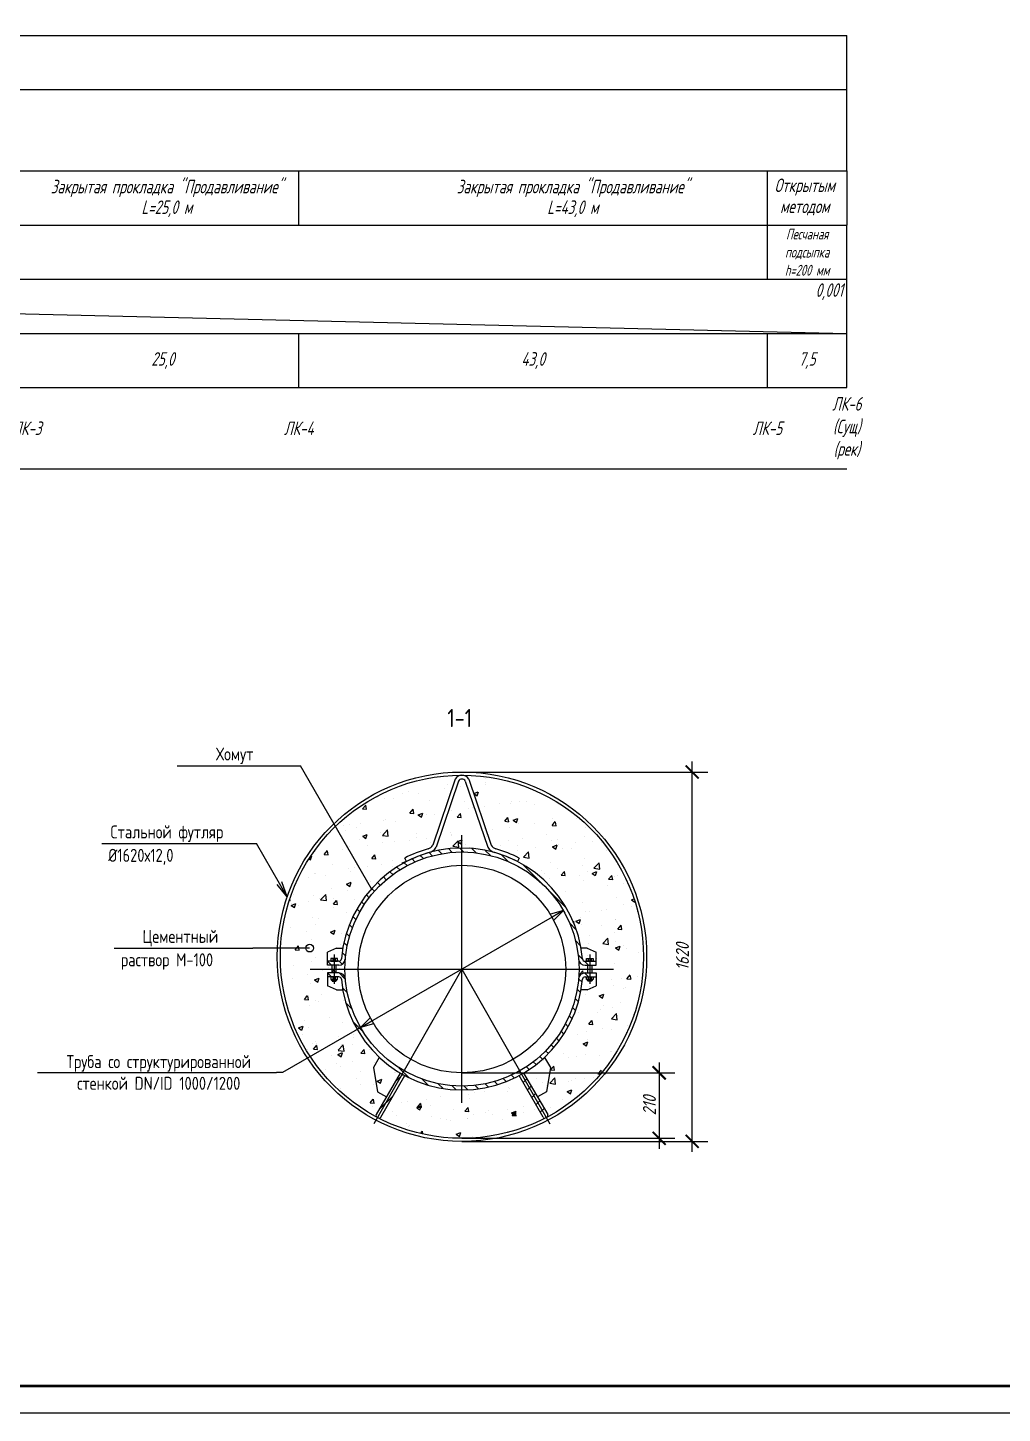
# Model space of a CAD drawing. Header units: millimetres. Extents: x -15 to 826, y 949 to 1543.
# Drawn here: x 411.5 to 591.4, y 949.2 to 1204.9 of the extents above; entities that cross this region are included whole.
import ezdxf
from ezdxf.enums import TextEntityAlignment as Align

# ---------------------------------------------------------------- set-up
doc = ezdxf.new("R2010")
doc.units = ezdxf.units.MM
doc.header["$LTSCALE"] = 0.5
doc.linetypes.add('ГОСТ6', pattern=[12, 8, -1.5, 1, -1.5])
for name, color, linetype in [('_PSM_GEO_ZEM_BLACK_VERT_TABL', 7, 'Continuous'), ('_PSM_LINE_MATERIAL', 7, 'Continuous'), ('_PSM_TABL_GRANICA_POKR_LINE', 7, 'Continuous'), ('_PSM_TABL_LINE', 7, 'Continuous'), ('_PSM_TABL_LINE_UKLON', 7, 'Continuous'), ('_PSM_TABL_TEXT_TRUBA_MATERIAL', 7, 'Continuous'), ('_PSM_TABL_TXT_TRASSA_DIST', 7, 'Continuous'), ('_PSM_TABL_TXT_TRASSA_NUMPIKET', 7, 'Continuous'), ('_PSM_TABL_TXT_TRASSA_UKLON', 7, 'Continuous'), ('_PSM_TRASSA_TEXT_TYPE_PROKLADKI', 7, 'Continuous'), ('_PSM_VERT_SEC_LINE', 7, 'Continuous'), ('Линии', 7, 'Continuous'), ('Надписи', 7, 'Continuous'), ('Штриховка', 7, 'Continuous')]:
    doc.layers.add(name, color=color, linetype=linetype)
doc.layers.add('Формат - толстая линия', color=7, linetype='Continuous', lineweight=50)
doc.styles.add('2.5', font='isocpeui.ttf', dxfattribs={"height": 2.5})
doc.styles.add('psm_profil', font='isocpeur.ttf', dxfattribs={"width": 0.7, "oblique": 15, "height": 0.25})
doc.styles.add('СПДС', font='spdswin.shx', dxfattribs={"oblique": 15})

# ---------------------------------------------------------------- blocks, each defined once
blk = doc.blocks.new('*U51')
at = {"color": 0, "linetype": 'ByBlock', "lineweight": -2}
blk.add_lwpolyline([(0, 594), (841, 594), (841, 0), (0, 0)], close=True, dxfattribs=at)
at = {"layer": 'Формат - толстая линия'}
blk.add_lwpolyline([(20, 589), (836, 589), (836, 5), (20, 5)], close=True, dxfattribs=at)
at = {"color": 0, "linetype": 'ByBlock', "lineweight": -2, "ltscale": 100, "style": '2.5'}
blk.add_attdef('ФОРМАТ', (791, 1.5), '', height=2.5, dxfattribs=at)
blk = doc.blocks.new('_ArchTick')
at = {"color": 0, "linetype": 'ByBlock', "const_width": 0.15}
blk.add_lwpolyline([(-0.5, -0.5), (0.5, 0.5)], dxfattribs=at)

msp = doc.modelspace()

# ---------------------------------------------------------------- linework, layer by layer
at = {"ltscale": 0.5}
for p, q in [((461.555, 1168.489), (461.555, 1178.489)), ((548.03, 1158.489), (548.03, 1178.489))]:
    msp.add_line(p, q, dxfattribs=at)
at = {"ltscale": 20}
for p, q in [((490.413, 1066.265), (486.274, 1054.055)), ((492.907, 1066.265), (497.046, 1054.055)), ((491.036, 1065.905), (486.898, 1053.695)), ((492.283, 1065.905), (496.422, 1053.695)), ((481.428, 1051.047), (481.113, 1051.695)), ((502.206, 1051.695), (501.892, 1051.047)), ((468.543, 1035.05), (466.863, 1034.33)), ((466.863, 1031.93), (466.863, 1034.33)), ((468.676, 1033.13), (467.441, 1033.13)), ((467.441, 1033.13), (467.441, 1032.65)), ((468.299, 1033.13), (467.819, 1033.13)), ((467.819, 1033.13), (467.819, 1032.65)), ((468.299, 1032.65), (468.299, 1033.13)), ((468.543, 1035.05), (469.673, 1035.05)), ((468.676, 1032.65), (468.676, 1033.13)), ((514.776, 1035.05), (513.647, 1035.05)), ((514.643, 1033.13), (515.879, 1033.13)), ((514.643, 1032.65), (514.643, 1033.13)), ((514.776, 1035.05), (516.456, 1034.33)), ((515.021, 1033.13), (515.501, 1033.13)), ((515.021, 1032.65), (515.021, 1033.13)), ((515.501, 1033.13), (515.501, 1032.65)), ((515.879, 1033.13), (515.879, 1032.65)), ((516.456, 1031.93), (516.456, 1034.33)), ((468.941, 1032.65), (466.863, 1032.65)), ((468.941, 1031.93), (466.863, 1031.93)), ((468.941, 1031.93), (466.863, 1031.93)), ((468.941, 1030.49), (466.863, 1030.49)), ((468.941, 1030.49), (466.863, 1030.49)), ((466.863, 1030.49), (466.863, 1028.09)), ((467.441, 1032.65), (468.676, 1032.65)), ((467.675, 1031.93), (467.675, 1030.49)), ((467.819, 1032.65), (468.299, 1032.65)), ((468.443, 1030.49), (468.443, 1031.93)), ((514.379, 1032.65), (516.456, 1032.65)), ((514.379, 1031.93), (516.456, 1031.93)), ((514.379, 1031.93), (516.456, 1031.93)), ((514.379, 1030.49), (516.456, 1030.49)), ((514.379, 1030.49), (516.456, 1030.49)), ((515.879, 1032.65), (514.643, 1032.65)), ((514.877, 1030.49), (514.877, 1031.93)), ((515.501, 1032.65), (515.021, 1032.65)), ((515.645, 1031.93), (515.645, 1030.49)), ((516.456, 1030.49), (516.456, 1028.09)), ((468.941, 1029.77), (466.863, 1029.77)), ((468.543, 1027.37), (466.863, 1028.09)), ((468.676, 1029.77), (467.441, 1029.77)), ((467.441, 1029.77), (467.441, 1029.29)), ((467.441, 1029.29), (468.676, 1029.29)), ((467.633, 1029.29), (467.633, 1029.074)), ((468.484, 1029.074), (467.633, 1029.074)), ((467.737, 1028.97), (467.633, 1029.074)), ((467.737, 1028.97), (468.38, 1028.97)), ((468.299, 1029.77), (467.819, 1029.77)), ((467.819, 1029.77), (467.819, 1029.29)), ((467.819, 1029.29), (468.299, 1029.29)), ((468.299, 1029.29), (468.299, 1029.77)), ((468.38, 1028.97), (468.484, 1029.074)), ((468.484, 1029.074), (468.484, 1029.29)), ((468.676, 1029.29), (468.676, 1029.77)), ((514.379, 1029.77), (516.456, 1029.77)), ((514.643, 1029.77), (515.879, 1029.77)), ((514.643, 1029.29), (514.643, 1029.77)), ((515.879, 1029.29), (514.643, 1029.29)), ((514.776, 1027.37), (516.456, 1028.09)), ((514.835, 1029.074), (514.835, 1029.29)), ((514.94, 1028.97), (514.835, 1029.074)), ((514.835, 1029.074), (515.687, 1029.074)), ((515.583, 1028.97), (514.94, 1028.97)), ((515.021, 1029.77), (515.501, 1029.77)), ((515.021, 1029.29), (515.021, 1029.77)), ((515.501, 1029.29), (515.021, 1029.29)), ((515.501, 1029.77), (515.501, 1029.29)), ((515.583, 1028.97), (515.687, 1029.074)), ((515.687, 1029.29), (515.687, 1029.074)), ((515.879, 1029.77), (515.879, 1029.29)), ((468.543, 1027.37), (469.673, 1027.37)), ((514.776, 1027.37), (513.647, 1027.37)), ((476.413, 1014.909), (475.316, 1013.01)), ((475.316, 1013.01), (476.079, 1008.577)), ((506.907, 1014.909), (508.003, 1013.01)), ((508.003, 1013.01), (507.241, 1008.577)), ((480.279, 1012.01), (475.837, 1004.338)), ((476.669, 1003.858), (481.115, 1011.539)), ((506.651, 1003.858), (502.205, 1011.539)), ((503.041, 1012.01), (507.482, 1004.338)), ((476.079, 1008.577), (477.737, 1007.62)), ((507.241, 1008.577), (505.583, 1007.62)), ((475.955, 1003.901), (476.232, 1003.741)), ((507.365, 1003.901), (507.088, 1003.741))]:
    msp.add_line(p, q, dxfattribs=at)
at = {"color": 0, "lineweight": -2}
for p, q in [((510.377, 1041.992), (507.976, 1041.351)), ((510.377, 1041.992), (508.297, 1040.794)), ((508.618, 1040.236), (510.377, 1041.992)), ((472.943, 1020.429), (474.702, 1022.184)), ((472.943, 1020.429), (475.023, 1021.627)), ((475.343, 1021.07), (472.943, 1020.429))]:
    msp.add_line(p, q, dxfattribs=at)
at = {"ltscale": 20}
for centre, radius in [((491.66, 1033.481), 34.08), ((491.66, 1033.481), 33.504), ((491.66, 1031.21), 21.6), ((491.66, 1031.21), 19.152)]:
    msp.add_circle(centre, radius, dxfattribs=at)
for centre, radius, start, end in [((491.66, 1065.545), 1.44, 30, 150), ((491.66, 1065.545), 0.72, 30, 150), ((491.66, 1031.21), 22.32, 4.83063, 175.16937), ((492.18, 1029.891), 24.451, 106.09719, 116.91185), ((485.027, 1054.775), 1.44, 285.04028, 330), ((485.027, 1054.775), 2.16, 285.04028, 330), ((498.293, 1054.775), 2.16, 210, 254.95972), ((498.293, 1054.775), 1.44, 210, 254.95972), ((491.139, 1029.891), 24.451, 63.08815, 73.90281), ((491.912, 1030.571), 23.004, 105.95816, 117.11319), ((491.407, 1030.571), 23.004, 62.88681, 74.04184), ((468.941, 1033.13), 0.48, 270, 355.16937), ((468.941, 1033.13), 1.2, 270, 355.16937), ((514.379, 1033.13), 1.2, 184.83063, 270), ((514.379, 1033.13), 0.48, 184.83063, 270), ((468.941, 1029.29), 1.2, 4.83063, 90), ((514.379, 1029.29), 1.2, 90, 175.16937), ((468.941, 1029.29), 0.48, 4.83063, 90), ((491.66, 1031.21), 22.32, 184.83063, 355.16937), ((514.379, 1029.29), 0.48, 90, 175.16937), ((476.115, 1004.178), 0.32, 150, 240), ((476.392, 1004.018), 0.32, 240, 330), ((506.928, 1004.018), 0.32, 210, 300), ((507.205, 1004.178), 0.32, 300, 30)]:
    msp.add_arc(centre, radius, start, end, dxfattribs=at)
at = {"layer": '_PSM_GEO_ZEM_BLACK_VERT_TABL', "color": 7}
for p, q in [((461.555, 1138.489), (461.555, 1148.489)), ((548.03, 1138.489), (548.03, 1148.489)), ((562.68, 1138.489), (562.68, 1148.489))]:
    msp.add_line(p, q, dxfattribs=at)
at = {"layer": '_PSM_LINE_MATERIAL', "color": 7}
msp.add_line((562.68, 1178.489), (562.68, 1193.489), dxfattribs=at)
at = {"layer": '_PSM_TABL_GRANICA_POKR_LINE', "color": 7}
msp.add_line((562.68, 1193.489), (562.68, 1203.489), dxfattribs=at)
at = {"layer": '_PSM_TABL_LINE', "color": 7}
for p, q in [((72.223, 1203.489), (562.68, 1203.489)), ((72.223, 1193.489), (562.68, 1193.489)), ((72.223, 1178.489), (562.68, 1178.489)), ((72.223, 1168.489), (562.68, 1168.489)), ((562.68, 1148.489), (562.68, 1168.489)), ((72.223, 1158.489), (562.68, 1158.489)), ((72.223, 1148.489), (562.68, 1148.489)), ((72.223, 1138.489), (562.68, 1138.489)), ((72.223, 1123.489), (562.68, 1123.489))]:
    msp.add_line(p, q, dxfattribs=at)
at = {"layer": '_PSM_TABL_LINE_UKLON', "color": 7}
msp.add_line((142.585, 1158.489), (562.68, 1148.489), dxfattribs=at)
at = {"layer": '_PSM_VERT_SEC_LINE', "color": 7}
msp.add_line((562.68, 1178.489), (562.68, 1168.489), dxfattribs=at)
at = {"layer": 'Линии', "linetype": 'ГОСТ6', "ltscale": 20}
for p, q in [((491.66, 1006.5), (491.66, 1055.921)), ((468.059, 1033.92), (468.059, 1028.5)), ((515.261, 1033.92), (515.261, 1028.5)), ((463.669, 1031.21), (519.65, 1031.21)), ((491.66, 1031.21), (475.412, 1002.622)), ((491.66, 1031.21), (507.908, 1002.622))]:
    msp.add_line(p, q, dxfattribs=at)
at = {"layer": 'Надписи', "ltscale": 40}
for p, q in [((534.14, 997.481), (534.14, 1069.481)), ((491.66, 1067.561), (537.02, 1067.561)), ((528.055, 1013.978), (528.055, 998.057)), ((491.66, 1012.058), (530.935, 1012.058)), ((491.66, 999.977), (530.935, 999.977)), ((491.66, 999.401), (537.02, 999.401))]:
    msp.add_line(p, q, dxfattribs=at)
at = {"layer": 'Надписи', "ltscale": 20}
msp.add_line((508.297, 1040.794), (458.52, 1012.121), dxfattribs=at)
for points in [[(439.094, 1068.727), (461.86, 1068.727)], [(474.966, 1046.026), (461.86, 1068.727)], [(425.21, 1054.35), (453.761, 1054.35)], [(459.424, 1044.541), (453.761, 1054.35)], [(459.424, 1044.541), (457.569, 1046.795)], [(459.424, 1044.541), (458.4, 1047.275)], [(427.456, 1035.073), (453.05, 1035.073)], [(463.559, 1035.073), (453.05, 1035.073)], [(413.31, 1012.121), (457.47, 1012.121)], [(458.52, 1012.121), (457.47, 1012.121)]]:
    msp.add_lwpolyline(points, dxfattribs=at)
msp.add_circle((463.559, 1035.073), 0.72, dxfattribs=at)
at = {"layer": 'Штриховка', "linetype": 'Continuous', "ltscale": 40}
for p, q in [((490.594, 1066.922), (490.594, 1066.922)), ((496.076, 1066.414), (496.076, 1066.414)), ((481.856, 1063.973), (481.856, 1063.973)), ((483.61, 1063.619), (483.61, 1063.619)), ((488.413, 1064.563), (488.413, 1064.563)), ((488.966, 1065.193), (488.966, 1065.193)), ((489.87, 1064.478), (489.87, 1064.478)), ((491.465, 1064.965), (491.465, 1064.965)), ((493.83, 1063.588), (494.684, 1063.915)), ((493.833, 1063.583), (494.439, 1063.174)), ((494.441, 1063.174), (494.689, 1063.911)), ((496.028, 1065.258), (496.028, 1065.258)), ((496.082, 1065.573), (496.082, 1065.573)), ((473.315, 1060.762), (473.903, 1061.462)), ((474.057, 1060.681), (473.916, 1061.445)), ((476.095, 1062.941), (476.095, 1062.941)), ((477.278, 1062.705), (477.278, 1062.705)), ((479.09, 1062.638), (479.09, 1062.638)), ((480.713, 1063.549), (480.713, 1063.549)), ((485.598, 1062.363), (485.598, 1062.363)), ((492.106, 1062.088), (492.106, 1062.088)), ((495.88, 1061.2), (495.88, 1061.2)), ((498.615, 1061.813), (498.615, 1061.813)), ((500.575, 1061.778), (500.575, 1061.778)), ((500.732, 1062.147), (500.732, 1062.147)), ((502.212, 1062.114), (502.212, 1062.114)), ((503.627, 1062.179), (503.627, 1062.179)), ((505.123, 1061.538), (505.123, 1061.538)), ((473.314, 1060.76), (474.042, 1060.696)), ((477.129, 1058.647), (477.129, 1058.647)), ((477.506, 1058.741), (477.506, 1058.741)), ((479.402, 1058.485), (479.402, 1058.485)), ((482.058, 1059.995), (482.787, 1059.931)), ((482.06, 1059.997), (482.648, 1060.697)), ((482.802, 1059.916), (482.661, 1060.68)), ((483.462, 1059.561), (483.462, 1059.561)), ((483.586, 1059.655), (484.44, 1059.983)), ((483.589, 1059.65), (484.195, 1059.241)), ((484.197, 1059.242), (484.445, 1059.979)), ((485.205, 1059.754), (485.205, 1059.754)), ((486.512, 1059.706), (486.512, 1059.706)), ((488.258, 1060.156), (488.258, 1060.156)), ((489.722, 1060.419), (489.722, 1060.419)), ((490.803, 1059.23), (491.532, 1059.166)), ((490.805, 1059.232), (491.393, 1059.932)), ((491.547, 1059.15), (491.406, 1059.915)), ((492.875, 1060.764), (492.875, 1060.764)), ((493.622, 1060.926), (493.622, 1060.926)), ((499.548, 1058.465), (500.277, 1058.401)), ((499.55, 1058.467), (500.138, 1059.167)), ((500.292, 1058.385), (500.151, 1059.15)), ((501.108, 1058.679), (501.962, 1059.007)), ((501.11, 1058.674), (501.717, 1058.265)), ((501.719, 1058.266), (501.966, 1059.003)), ((508.324, 1058.914), (508.324, 1058.914)), ((512.737, 1058.992), (512.737, 1058.992)), ((469.836, 1057.731), (469.836, 1057.731)), ((470.207, 1056.683), (470.207, 1056.683)), ((470.971, 1057.866), (470.971, 1057.866)), ((472.291, 1057.265), (472.291, 1057.265)), ((472.888, 1058.133), (472.888, 1058.133)), ((473.342, 1055.723), (474.196, 1056.051)), ((473.953, 1055.31), (474.201, 1056.047)), ((476.715, 1056.408), (476.715, 1056.408)), ((476.976, 1055.879), (477.926, 1056.869)), ((478.061, 1055.706), (477.926, 1056.864)), ((483.224, 1056.133), (483.224, 1056.133)), ((489.573, 1056.361), (489.573, 1056.361)), ((489.668, 1055.955), (489.668, 1055.955)), ((495.732, 1057.141), (495.732, 1057.141)), ((497.368, 1056.969), (497.368, 1056.969)), ((500.42, 1057.371), (500.42, 1057.371)), ((502.064, 1058.055), (502.064, 1058.055)), ((505.037, 1057.979), (505.037, 1057.979)), ((507.339, 1056.093), (507.339, 1056.093)), ((508.293, 1057.7), (509.022, 1057.636)), ((508.295, 1057.702), (508.883, 1058.402)), ((509.036, 1057.62), (508.895, 1058.384)), ((514.449, 1057.313), (514.449, 1057.313)), ((466.269, 1055.32), (466.269, 1055.32)), ((470.823, 1053.808), (470.823, 1053.808)), ((472.778, 1055.045), (472.778, 1055.045)), ((473.345, 1055.718), (473.951, 1055.309)), ((474.298, 1053.932), (474.298, 1053.932)), ((476.98, 1055.869), (478.064, 1055.701)), ((476.981, 1054.588), (476.981, 1054.588)), ((479.286, 1054.77), (479.286, 1054.77)), ((481.998, 1054.946), (481.998, 1054.946)), ((483.314, 1055.502), (483.314, 1055.502)), ((485.05, 1055.347), (485.05, 1055.347)), ((485.794, 1054.495), (485.794, 1054.495)), ((489.877, 1052.737), (489.218, 1053.396)), ((489.732, 1055.858), (489.732, 1055.858)), ((489.988, 1053.861), (490.937, 1054.851)), ((489.992, 1053.851), (491.076, 1053.683)), ((490.864, 1054.747), (491.718, 1055.074)), ((490.866, 1054.742), (491.473, 1054.333)), ((491.073, 1053.688), (490.938, 1054.846)), ((491.961, 1052.808), (491.243, 1053.526)), ((491.475, 1054.333), (491.722, 1055.07)), ((492.303, 1054.22), (492.303, 1054.22)), ((493.119, 1053.652), (493.119, 1053.652)), ((494.273, 1052.652), (493.467, 1053.457)), ((496.24, 1055.583), (496.24, 1055.583)), ((498.811, 1053.945), (498.811, 1053.945)), ((500.229, 1054.872), (500.229, 1054.872)), ((501.916, 1053.997), (501.916, 1053.997)), ((502.749, 1055.308), (502.749, 1055.308)), ((505.319, 1053.67), (505.319, 1053.67)), ((508.176, 1054.855), (508.176, 1054.855)), ((508.385, 1053.77), (509.239, 1054.098)), ((508.388, 1053.765), (508.994, 1053.356)), ((508.996, 1053.357), (509.244, 1054.094)), ((509.257, 1055.033), (509.257, 1055.033)), ((509.53, 1054.184), (509.53, 1054.184)), ((510.26, 1053.416), (510.26, 1053.416)), ((511.828, 1053.395), (511.828, 1053.395)), ((512.582, 1054.586), (512.582, 1054.586)), ((514.334, 1055.636), (514.334, 1055.636)), ((515.765, 1054.758), (515.765, 1054.758)), ((517.371, 1054.636), (517.371, 1054.636)), ((463.447, 1051.552), (463.707, 1051.377)), ((463.709, 1051.378), (463.957, 1052.114)), ((463.772, 1052.049), (463.952, 1052.118)), ((464.563, 1052.949), (464.563, 1052.949)), ((466.26, 1052.355), (466.989, 1052.291)), ((466.262, 1052.356), (466.85, 1053.057)), ((466.629, 1052.922), (466.629, 1052.922)), ((467.004, 1052.275), (466.863, 1053.039)), ((469.681, 1053.324), (469.681, 1053.324)), ((475.005, 1051.589), (475.734, 1051.526)), ((475.007, 1051.591), (475.595, 1052.292)), ((475.749, 1051.51), (475.608, 1052.274)), ((478.898, 1051.211), (478.898, 1051.211)), ((480.62, 1050.814), (481.474, 1051.142)), ((480.622, 1050.809), (480.783, 1050.701)), ((481.543, 1050.295), (481.011, 1050.826)), ((481.452, 1051.059), (481.478, 1051.138)), ((482.996, 1050.997), (482.451, 1051.542)), ((484.544, 1051.605), (483.98, 1052.168)), ((486.196, 1052.108), (485.609, 1052.695)), ((487.966, 1052.492), (487.349, 1053.11)), ((496.92, 1052.16), (495.969, 1053.11)), ((500.173, 1051.062), (498.918, 1052.317)), ((501.83, 1053.17), (501.83, 1053.17)), ((503, 1051.843), (503.949, 1052.833)), ((503.004, 1051.833), (504.088, 1051.665)), ((503.15, 1052.195), (503.15, 1052.195)), ((504.085, 1051.67), (503.95, 1052.828)), ((508.027, 1050.796), (508.027, 1050.796)), ((514.186, 1051.577), (514.186, 1051.577)), ((516.011, 1049.825), (516.961, 1050.815)), ((517.097, 1049.652), (516.962, 1050.81)), ((518.336, 1053.12), (518.336, 1053.12)), ((464.415, 1048.89), (464.415, 1048.89)), ((464.678, 1048.77), (464.678, 1048.77)), ((466.473, 1048.515), (466.473, 1048.515)), ((467.781, 1050.485), (467.781, 1050.485)), ((470.675, 1049.749), (470.675, 1049.749)), ((471.091, 1049.123), (471.091, 1049.123)), ((471.788, 1049.99), (471.788, 1049.99)), ((474.29, 1050.21), (474.29, 1050.21)), ((476.833, 1050.529), (476.833, 1050.529)), ((478.893, 1048.634), (478.378, 1049.149)), ((478.791, 1050.137), (478.791, 1050.137)), ((480.177, 1049.505), (479.655, 1050.027)), ((506.279, 1047.112), (502.892, 1050.498)), ((506.322, 1049.375), (506.322, 1049.375)), ((506.832, 1048.835), (506.832, 1048.835)), ((509.375, 1049.777), (509.375, 1049.777)), ((509.985, 1048.529), (510.713, 1048.465)), ((509.987, 1048.531), (510.574, 1049.231)), ((510.728, 1048.449), (510.587, 1049.214)), ((513.34, 1048.56), (513.34, 1048.56)), ((513.992, 1050.385), (513.992, 1050.385)), ((514.917, 1049.149), (514.917, 1049.149)), ((515.663, 1048.861), (516.517, 1049.189)), ((515.665, 1048.857), (516.272, 1048.447)), ((516.016, 1049.815), (517.1, 1049.647)), ((516.274, 1048.448), (516.521, 1049.185)), ((518.731, 1047.766), (519.319, 1048.466)), ((519.473, 1047.684), (519.332, 1048.449)), ((519.848, 1048.285), (519.848, 1048.285)), ((520.37, 1048.432), (520.37, 1048.432)), ((463.421, 1048.113), (463.421, 1048.113)), ((467.599, 1046.093), (467.599, 1046.093)), ((470.376, 1046.882), (471.23, 1047.21)), ((470.378, 1046.877), (470.985, 1046.468)), ((470.526, 1045.69), (470.526, 1045.69)), ((470.987, 1046.469), (471.234, 1047.206)), ((474.709, 1047.314), (474.709, 1047.314)), ((475.509, 1045.553), (474.999, 1046.063)), ((476.561, 1046.656), (476.051, 1047.165)), ((477.688, 1047.683), (477.178, 1048.194)), ((510.948, 1042.443), (507.561, 1045.829)), ((507.806, 1047.929), (507.806, 1047.929)), ((507.879, 1046.738), (507.879, 1046.738)), ((514.037, 1047.518), (514.037, 1047.518)), ((518.485, 1046.59), (518.485, 1046.59)), ((518.729, 1047.764), (519.458, 1047.7)), ((521.537, 1046.992), (521.537, 1046.992)), ((459.816, 1043.896), (459.936, 1043.885)), ((459.951, 1043.869), (459.899, 1044.148)), ((460.132, 1042.95), (460.986, 1043.277)), ((460.214, 1043.305), (460.214, 1043.305)), ((460.489, 1044.873), (460.489, 1044.873)), ((460.743, 1042.537), (460.99, 1043.273)), ((463.266, 1043.707), (463.266, 1043.707)), ((464.267, 1044.832), (464.267, 1044.832)), ((465.407, 1044.255), (465.407, 1044.255)), ((465.581, 1044.003), (466.53, 1044.992)), ((465.585, 1043.993), (466.669, 1043.825)), ((466.666, 1043.829), (466.531, 1044.987)), ((467.883, 1044.315), (467.883, 1044.315)), ((467.952, 1043.184), (468.681, 1043.12)), ((467.954, 1043.186), (468.542, 1043.886)), ((468.695, 1043.104), (468.555, 1043.869)), ((471.916, 1043.98), (471.916, 1043.98)), ((473.636, 1043.115), (473.117, 1043.634)), ((474.533, 1044.373), (474.02, 1044.886)), ((510.785, 1045.576), (510.785, 1045.576)), ((513.889, 1043.46), (513.889, 1043.46)), ((520.221, 1044.374), (520.221, 1044.374)), ((522.94, 1043.953), (523.424, 1044.138)), ((522.943, 1043.948), (523.549, 1043.539)), ((523.551, 1043.54), (523.586, 1043.642)), ((460.134, 1042.945), (460.741, 1042.536)), ((461.47, 1042.893), (461.47, 1042.893)), ((464.118, 1040.773), (464.118, 1040.773)), ((465.145, 1040.606), (465.145, 1040.606)), ((467.978, 1042.618), (467.978, 1042.618)), ((470.378, 1041.632), (470.378, 1041.632)), ((472.089, 1040.351), (471.549, 1040.892)), ((472.82, 1041.776), (472.292, 1042.304)), ((513.536, 1040.693), (513.536, 1040.693)), ((514.413, 1041.875), (514.413, 1041.875)), ((515.277, 1041.781), (515.277, 1041.781)), ((517.474, 1042.055), (517.474, 1042.055)), ((518.329, 1042.183), (518.329, 1042.183)), ((521.523, 1043.095), (521.523, 1043.095)), ((522.947, 1042.791), (522.947, 1042.791)), ((523.982, 1041.78), (523.982, 1041.78)), ((460.059, 1038.898), (460.059, 1038.898)), ((462.982, 1038.058), (462.982, 1038.058)), ((464.676, 1039.506), (464.676, 1039.506)), ((467.409, 1038.041), (468.263, 1038.369)), ((467.412, 1038.036), (468.018, 1037.627)), ((468.02, 1037.628), (468.268, 1038.365)), ((471.45, 1038.835), (470.893, 1039.392)), ((512.767, 1038.468), (511.511, 1039.724)), ((512.189, 1039.969), (512.266, 1040.061)), ((512.375, 1039.521), (512.279, 1040.043)), ((512.696, 1040.02), (513.55, 1040.348)), ((512.699, 1040.016), (513.305, 1039.606)), ((513.307, 1039.607), (513.555, 1040.344)), ((513.741, 1039.401), (513.741, 1039.401)), ((517.335, 1039.198), (517.335, 1039.198)), ((520.045, 1040.418), (520.045, 1040.418)), ((520.073, 1040.315), (520.073, 1040.315)), ((520.421, 1038.593), (521.15, 1038.53)), ((520.423, 1038.595), (521.011, 1039.296)), ((521.164, 1038.514), (521.023, 1039.278)), ((460.901, 1034.78), (461.489, 1035.48)), ((461.642, 1034.699), (461.501, 1035.463)), ((463.97, 1036.715), (463.97, 1036.715)), ((469.169, 1035.711), (469.169, 1035.711)), ((469.49, 1037.783), (469.49, 1037.783)), ((470.487, 1035.487), (469.881, 1036.094)), ((470.23, 1037.573), (470.23, 1037.573)), ((470.912, 1037.218), (470.334, 1037.796)), ((513.56, 1035.52), (512.61, 1036.47)), ((515.048, 1035.858), (515.048, 1035.858)), ((515.122, 1037.374), (515.122, 1037.374)), ((517.628, 1035.93), (518.577, 1036.92)), ((517.632, 1035.921), (518.716, 1035.753)), ((518.713, 1035.757), (518.578, 1036.915)), ((519.739, 1037.982), (519.739, 1037.982)), ((519.925, 1036.256), (519.925, 1036.256)), ((521.557, 1035.583), (521.557, 1035.583)), ((460.899, 1034.778), (461.628, 1034.714)), ((461.469, 1034.697), (461.469, 1034.697)), ((464.642, 1033.331), (464.642, 1033.331)), ((470.195, 1033.624), (469.55, 1034.269)), ((513.913, 1033.012), (513.101, 1033.823)), ((514.881, 1033.711), (514.881, 1033.711)), ((516.532, 1033.174), (516.532, 1033.174)), ((519.974, 1035.112), (520.828, 1035.439)), ((519.976, 1035.107), (520.583, 1034.698)), ((520.585, 1034.699), (520.832, 1035.435)), ((521.991, 1034.931), (521.991, 1034.931)), ((524.232, 1034.187), (524.232, 1034.187)), ((460.607, 1031.828), (460.607, 1031.828)), ((463.822, 1032.656), (463.822, 1032.656)), ((465.961, 1030.902), (465.961, 1030.902)), ((467.578, 1031.93), (466.863, 1032.646)), ((467.583, 1029.77), (466.863, 1030.49)), ((467.116, 1031.553), (467.116, 1031.553)), ((467.563, 1030.654), (467.563, 1030.654)), ((467.564, 1030.49), (468.147, 1031.098)), ((468.218, 1030.49), (468.147, 1031.093)), ((469.562, 1032.102), (469.009, 1032.655)), ((469.013, 1031.304), (469.013, 1031.304)), ((470.138, 1029.37), (469.021, 1030.488)), ((513.37, 1030.19), (513.958, 1030.89)), ((513.444, 1031.284), (513.444, 1031.284)), ((514.049, 1030.445), (513.97, 1030.872)), ((514.994, 1031.93), (514.261, 1032.664)), ((514.999, 1029.77), (514.282, 1030.487)), ((516.456, 1032.623), (516.429, 1032.65)), ((516.456, 1030.468), (516.434, 1030.49)), ((519.777, 1032.198), (519.777, 1032.198)), ((460.453, 1029.434), (460.453, 1029.434)), ((463.178, 1030.19), (463.178, 1030.19)), ((463.674, 1028.597), (463.674, 1028.597)), ((464.443, 1029.2), (465.297, 1029.528)), ((464.445, 1029.195), (465.052, 1028.786)), ((465.054, 1028.787), (465.301, 1029.524)), ((513.846, 1028.768), (513.187, 1029.427)), ((513.368, 1030.188), (513.561, 1030.171)), ((515.245, 1027.99), (515.245, 1027.99)), ((519.183, 1029.353), (519.183, 1029.353)), ((519.628, 1028.139), (519.628, 1028.139)), ((521.025, 1029.379), (521.025, 1029.379)), ((522.113, 1029.423), (522.842, 1029.359)), ((522.115, 1029.424), (522.703, 1030.125)), ((522.856, 1029.343), (522.715, 1030.107)), ((524.077, 1029.78), (524.077, 1029.78)), ((462.591, 1025.607), (463.319, 1025.544)), ((462.592, 1025.609), (463.18, 1026.31)), ((462.754, 1026.094), (462.754, 1026.094)), ((463.334, 1025.528), (463.193, 1026.292)), ((464.69, 1025.356), (464.69, 1025.356)), ((465.806, 1026.495), (465.806, 1026.495)), ((470.505, 1026.849), (469.611, 1027.743)), ((469.785, 1025.397), (469.785, 1025.397)), ((513.144, 1025.159), (512.557, 1025.746)), ((513.56, 1026.899), (512.942, 1027.517)), ((514.377, 1026.436), (514.377, 1026.436)), ((517.007, 1026.271), (517.861, 1026.598)), ((517.01, 1026.266), (517.616, 1025.857)), ((517.618, 1025.858), (517.865, 1026.594)), ((521.488, 1027.657), (521.488, 1027.657)), ((521.753, 1027.715), (521.753, 1027.715)), ((463.525, 1024.539), (463.525, 1024.539)), ((465.109, 1025.167), (465.109, 1025.167)), ((471.355, 1023.843), (470.231, 1024.968)), ((512.617, 1023.531), (512.054, 1024.094)), ((513.148, 1023.166), (513.148, 1023.166)), ((516.757, 1023.156), (516.757, 1023.156)), ((517.299, 1023.759), (517.299, 1023.759)), ((517.817, 1024.57), (517.817, 1024.57)), ((519.244, 1022.036), (520.194, 1023.026)), ((519.48, 1024.081), (519.48, 1024.081)), ((520.329, 1021.863), (520.195, 1023.021)), ((520.869, 1024.972), (520.869, 1024.972)), ((523.265, 1022.881), (523.265, 1022.881)), ((461.477, 1020.359), (462.33, 1020.686)), ((461.479, 1020.354), (462.085, 1019.945)), ((462.087, 1019.946), (462.335, 1020.683)), ((462.599, 1021.687), (462.599, 1021.687)), ((463.377, 1020.48), (463.377, 1020.48)), ((467.216, 1022.295), (467.216, 1022.295)), ((469.637, 1021.338), (469.637, 1021.338)), ((473.45, 1019.593), (471.581, 1021.462)), ((511.276, 1020.562), (510.744, 1021.094)), ((511.992, 1022.001), (511.446, 1022.547)), ((515.06, 1021.017), (515.788, 1020.953)), ((515.062, 1021.019), (515.649, 1021.719)), ((515.803, 1020.937), (515.662, 1021.701)), ((517.662, 1020.163), (517.662, 1020.163)), ((519.248, 1022.026), (520.333, 1021.858)), ((522.28, 1020.771), (522.28, 1020.771)), ((462.316, 1019.125), (462.316, 1019.125)), ((464.606, 1017.893), (464.606, 1017.893)), ((468.824, 1018.85), (468.824, 1018.85)), ((471.709, 1018.5), (471.709, 1018.5)), ((471.716, 1019.113), (471.716, 1019.113)), ((509.598, 1017.929), (509.083, 1018.444)), ((510.477, 1019.206), (509.955, 1019.728)), ((513, 1019.108), (513, 1019.108)), ((514.041, 1017.429), (514.895, 1017.757)), ((514.61, 1019.761), (514.61, 1019.761)), ((514.652, 1017.017), (514.899, 1017.753)), ((514.845, 1018.272), (514.845, 1018.272)), ((519.332, 1020.022), (519.332, 1020.022)), ((521.955, 1019.492), (521.955, 1019.492)), ((463.229, 1016.421), (463.229, 1016.421)), ((464.009, 1017.486), (464.009, 1017.486)), ((464.282, 1016.437), (465.011, 1016.373)), ((464.284, 1016.439), (464.872, 1017.139)), ((465.025, 1016.357), (464.884, 1017.122)), ((464.887, 1017.488), (464.887, 1017.488)), ((467.527, 1015.216), (467.527, 1015.216)), ((468.754, 1015.45), (469.608, 1015.778)), ((468.756, 1015.445), (469.363, 1015.036)), ((468.813, 1016.214), (469.763, 1017.203)), ((468.817, 1016.204), (469.902, 1016.036)), ((469.365, 1015.037), (469.612, 1015.774)), ((469.489, 1017.28), (469.489, 1017.28)), ((469.899, 1016.04), (469.764, 1017.198)), ((471.395, 1017.213), (471.395, 1017.213)), ((473.027, 1015.672), (473.756, 1015.608)), ((473.029, 1015.673), (473.617, 1016.374)), ((473.77, 1015.592), (473.629, 1016.356)), ((474.637, 1016.436), (474.637, 1016.436)), ((506.512, 1014.549), (506.002, 1015.059)), ((507.615, 1015.602), (507.106, 1016.111)), ((508.644, 1016.728), (508.133, 1017.239)), ((510.445, 1015.563), (510.445, 1015.563)), ((512.851, 1015.049), (512.851, 1015.049)), ((514.043, 1017.425), (514.65, 1017.016)), ((514.383, 1016.926), (514.383, 1016.926)), ((514.455, 1015.354), (514.455, 1015.354)), ((516.954, 1015.288), (516.954, 1015.288)), ((519.072, 1015.962), (519.072, 1015.962)), ((519.184, 1015.963), (519.184, 1015.963)), ((466.399, 1012.653), (466.399, 1012.653)), ((468.501, 1013.691), (468.501, 1013.691)), ((469.34, 1013.221), (469.34, 1013.221)), ((471.554, 1014.093), (471.554, 1014.093)), ((475.499, 1014.002), (475.499, 1014.002)), ((476.171, 1014.701), (476.171, 1014.701)), ((481.911, 1011.132), (480.042, 1013.001)), ((504.083, 1012.668), (503.564, 1013.187)), ((505.335, 1013.571), (504.822, 1014.084)), ((506.693, 1014.269), (506.693, 1014.269)), ((508.006, 1012.611), (508.735, 1012.548)), ((508.008, 1012.613), (508.596, 1013.314)), ((508.75, 1012.532), (508.609, 1013.296)), ((511.403, 1014.953), (511.403, 1014.953)), ((516.753, 1011.848), (517.341, 1012.549)), ((517.437, 1012.079), (517.353, 1012.531)), ((472.184, 1010.949), (472.184, 1010.949)), ((472.907, 1012.378), (472.907, 1012.378)), ((472.964, 1009.892), (472.964, 1009.892)), ((475.35, 1009.943), (475.35, 1009.943)), ((476.032, 1010.541), (476.885, 1010.869)), ((476.034, 1010.537), (476.64, 1010.128)), ((476.642, 1010.128), (476.89, 1010.865)), ((479.294, 1012.17), (479.294, 1012.17)), ((479.302, 1010.324), (480.729, 1011.75)), ((479.416, 1012.103), (479.416, 1012.103)), ((481.683, 1010.857), (481.683, 1010.857)), ((485.417, 1009.781), (484.293, 1010.906)), ((488.192, 1009.161), (487.298, 1010.055)), ((496.543, 1009.431), (495.937, 1010.038)), ((498.246, 1009.884), (497.667, 1010.463)), ((499.841, 1010.444), (499.284, 1011.001)), ((501.341, 1011.099), (500.801, 1011.64)), ((502.753, 1011.842), (502.225, 1012.371)), ((502.946, 1010.259), (503.648, 1010.962)), ((505.449, 1011.003), (505.449, 1011.003)), ((506.545, 1010.21), (506.545, 1010.21)), ((507.849, 1010.159), (508.798, 1011.149)), ((507.853, 1010.15), (508.937, 1009.982)), ((508.195, 1010.144), (508.195, 1010.144)), ((508.934, 1009.986), (508.799, 1011.144)), ((511.247, 1010.546), (511.247, 1010.546)), ((511.957, 1010.728), (511.957, 1010.728)), ((512.703, 1010.991), (512.703, 1010.991)), ((514.341, 1010.997), (514.341, 1010.997)), ((515.865, 1011.154), (515.865, 1011.154)), ((516.751, 1011.846), (517.208, 1011.806)), ((469.192, 1009.163), (469.192, 1009.163)), ((476.34, 1005.206), (478.974, 1007.84)), ((487.794, 1007.657), (487.794, 1007.657)), ((490.593, 1008.916), (489.82, 1009.689)), ((492.747, 1008.917), (492.05, 1009.614)), ((492.826, 1008.121), (492.826, 1008.121)), ((493.011, 1007.336), (493.011, 1007.336)), ((493.953, 1008.437), (493.953, 1008.437)), ((494.718, 1009.101), (494.074, 1009.746)), ((495.878, 1008.522), (495.878, 1008.522)), ((500.121, 1008.557), (500.121, 1008.557)), ((500.285, 1009.352), (500.285, 1009.352)), ((500.495, 1009.13), (500.495, 1009.13)), ((503.736, 1008.894), (504.438, 1009.597)), ((504.526, 1007.529), (505.228, 1008.232)), ((507.231, 1009.777), (507.231, 1009.777)), ((511.075, 1008.588), (511.928, 1008.916)), ((511.077, 1008.584), (511.683, 1008.175)), ((511.685, 1008.176), (511.932, 1008.912)), ((474.719, 1006.501), (475.447, 1006.437)), ((474.721, 1006.503), (475.308, 1007.203)), ((475.202, 1005.884), (475.202, 1005.884)), ((475.462, 1006.421), (475.321, 1007.186)), ((478.79, 1004.895), (478.79, 1004.895)), ((480.508, 1006.499), (480.508, 1006.499)), ((481.534, 1006.798), (481.534, 1006.798)), ((483.309, 1005.633), (484.163, 1005.96)), ((483.311, 1005.628), (483.918, 1005.219)), ((483.464, 1005.736), (484.192, 1005.672)), ((483.466, 1005.738), (484.053, 1006.438)), ((483.55, 1005.598), (483.55, 1005.598)), ((483.92, 1005.22), (484.167, 1005.956)), ((484.207, 1005.656), (484.066, 1006.421)), ((485.126, 1007.107), (485.126, 1007.107)), ((485.901, 1006.116), (485.901, 1006.116)), ((490.058, 1005.323), (490.058, 1005.323)), ((492.208, 1004.971), (492.937, 1004.907)), ((492.21, 1004.973), (492.798, 1005.673)), ((492.951, 1004.891), (492.81, 1005.655)), ((496.566, 1005.048), (496.566, 1005.048)), ((500.137, 1005.293), (500.137, 1005.293)), ((500.831, 1004.656), (501.684, 1004.984)), ((500.955, 1004.207), (501.543, 1004.908)), ((501.441, 1004.243), (501.688, 1004.98)), ((501.696, 1004.126), (501.555, 1004.89)), ((503.042, 1005.88), (503.042, 1005.88)), ((503.075, 1004.773), (503.075, 1004.773)), ((504.988, 1005.335), (504.988, 1005.335)), ((505.316, 1006.164), (506.019, 1006.867)), ((506.106, 1004.799), (506.809, 1005.501)), ((508.04, 1005.737), (508.04, 1005.737)), ((510.153, 1007.1), (510.153, 1007.1)), ((479.612, 1004.235), (479.612, 1004.235)), ((481.386, 1002.74), (481.386, 1002.74)), ((481.712, 1002.218), (481.712, 1002.218)), ((481.919, 1002.298), (481.919, 1002.298)), ((486.12, 1003.96), (486.12, 1003.96)), ((487.646, 1003.598), (487.646, 1003.598)), ((488.822, 1003.439), (488.822, 1003.439)), ((489.618, 1003.312), (489.618, 1003.312)), ((492.629, 1003.685), (492.629, 1003.685)), ((492.671, 1003.714), (492.671, 1003.714)), ((493.804, 1004.379), (493.804, 1004.379)), ((495.932, 1004.659), (495.932, 1004.659)), ((497.288, 1004.322), (497.288, 1004.322)), ((499.137, 1003.411), (499.137, 1003.411)), ((500.833, 1004.651), (501.439, 1004.242)), ((500.953, 1004.206), (501.682, 1004.142)), ((505.645, 1003.136), (505.645, 1003.136)), ((507.362, 1003.899), (507.484, 1004.022)), ((483.985, 1000.868), (484.391, 1001.291)), ((484.453, 1000.761), (484.392, 1001.286)), ((490.587, 1000.724), (491.44, 1001.052)), ((490.589, 1000.719), (491.195, 1000.31)), ((491.197, 1000.311), (491.445, 1001.048)), ((493.656, 1000.32), (493.656, 1000.32)), ((499.988, 1001.234), (499.988, 1001.234))]:
    msp.add_line(p, q, dxfattribs=at)

# ---------------------------------------------------------------- block references
msp.add_blockref('*U51', (-15.348, 949.236))
at = {"layer": 'Надписи', "ltscale": 40, "xscale": 2.4, "yscale": 2.4, "zscale": 2.4}
for p, rotation in [((534.14, 1067.561), 90), ((528.055, 1012.058), 90), ((528.055, 999.977), 270), ((534.14, 999.401), 270)]:
    msp.add_blockref('_ArchTick', p, dxfattribs=dict(at, rotation=rotation))

# ---------------------------------------------------------------- texts
at = {"layer": '_PSM_TABL_TEXT_TRUBA_MATERIAL', "color": 7, "insert": (555.355, 1163.489), "char_height": 2, "width": 14.64983, "attachment_point": 5, "style": 'psm_profil'}
msp.add_mtext('\\A1;Песчаная подсыпка \\Ph=200 мм', dxfattribs=at)
at = {"layer": '_PSM_TABL_TXT_TRASSA_DIST', "color": 7, "style": 'psm_profil', "oblique": 15, "width": 0.7}
for s, p in [('25,0', (436.472, 1143.489)), ('43,0', (504.793, 1143.489)), ('7,5', (555.355, 1143.489))]:
    msp.add_text(s, height=2.5, dxfattribs=at).set_placement(p, align=Align.MIDDLE)
at = {"layer": '_PSM_TABL_TXT_TRASSA_NUMPIKET', "color": 7, "char_height": 2.5, "width": 10, "attachment_point": 5, "style": 'psm_profil'}
for s, insert in [('\\A1;ЛК-6\\P(Сущ)\\P(рек)', (562.68, 1130.989)), ('\\A1;ЛК-3', (411.39, 1130.989)), ('\\A1;ЛК-4', (461.555, 1130.989)), ('\\A1;ЛК-5', (548.03, 1130.989))]:
    msp.add_mtext(s, dxfattribs=dict(at, insert=insert))
at = {"layer": '_PSM_TABL_TXT_TRASSA_UKLON', "color": 5, "style": 'psm_profil', "oblique": 15, "width": 0.7}
msp.add_text('0,001', height=2.5, dxfattribs=at).set_placement((561.98, 1156.489), align=Align.MIDDLE_RIGHT)
at = {"layer": '_PSM_TRASSA_TEXT_TYPE_PROKLADKI', "color": 7, "style": 'psm_profil', "oblique": 15, "width": 0.7}
for s, p in [('Закрытая прокладка "Продавливание"', (437.203, 1175.489)), ('Закрытая прокладка "Продавливание"', (512.117, 1175.489)), ('Открытым', (554.903, 1175.489)), ('L=25,0 м', (437.203, 1171.489)), ('L=43,0 м', (512.117, 1171.489)), ('методом', (554.903, 1171.738))]:
    msp.add_text(s, height=2.5, dxfattribs=at).set_placement(p, align=Align.MIDDLE)
at = {"layer": 'Надписи', "ltscale": 20, "style": 'СПДС'}
for s, insert, char_height, width, attachment_point in [('{\\Q0.2618;1-1}', (488.96, 1079.207), 3.36, 9.43692, 1), ('\\f|b0|i0|c1|p0;\\W1.0000000000;\\Q0.2617993878;\\T1.0000000000;\\o\\lХомут', (446.277, 1072.087), 2.4, 11.31429, 1), ('\\f|b0|i0|c1|p0;\\W1.0000000000;\\Q0.2617993878;\\T1.0000000000;\\o\\lСтальной футляр', (426.808, 1057.71), 2.4, 27.92604, 1), ('{\\Q0.2618;%%C1620х12,0 }', (426.387, 1053.39), 2.4, 28.6661, 1), ('\\f|b0|i0|c1|p0;\\W1.0000000000;\\Q0.2617993878;\\T1.0000000000;\\o\\lЦементный', (432.71, 1038.433), 2.4, 17.82857, 1), ('\\f|b0|i0|c1|p0;\\W1.0000000000;\\Q0.2617993878;\\T1.0000000000;\\o\\lраствор М-100', (428.712, 1034.113), 2.4, 25.98374, 1), ('{\\Q0.2618;Труба со структурированной стенкой DN/ID 1000/1200}', (435.708, 1012.121), 2.4, 43.54091, 5)]:
    msp.add_mtext(s, dxfattribs=dict(at, insert=insert, char_height=char_height, width=width, attachment_point=attachment_point))
at = {"layer": 'Надписи', "ltscale": 40, "char_height": 2.4, "attachment_point": 5, "rotation": 90, "style": 'СПДС'}
for s, insert in [('1620', (532.34, 1033.481)), ('210', (526.255, 1006.018))]:
    msp.add_mtext(s, dxfattribs=dict(at, insert=insert))

doc.saveas('drawing.dxf')
